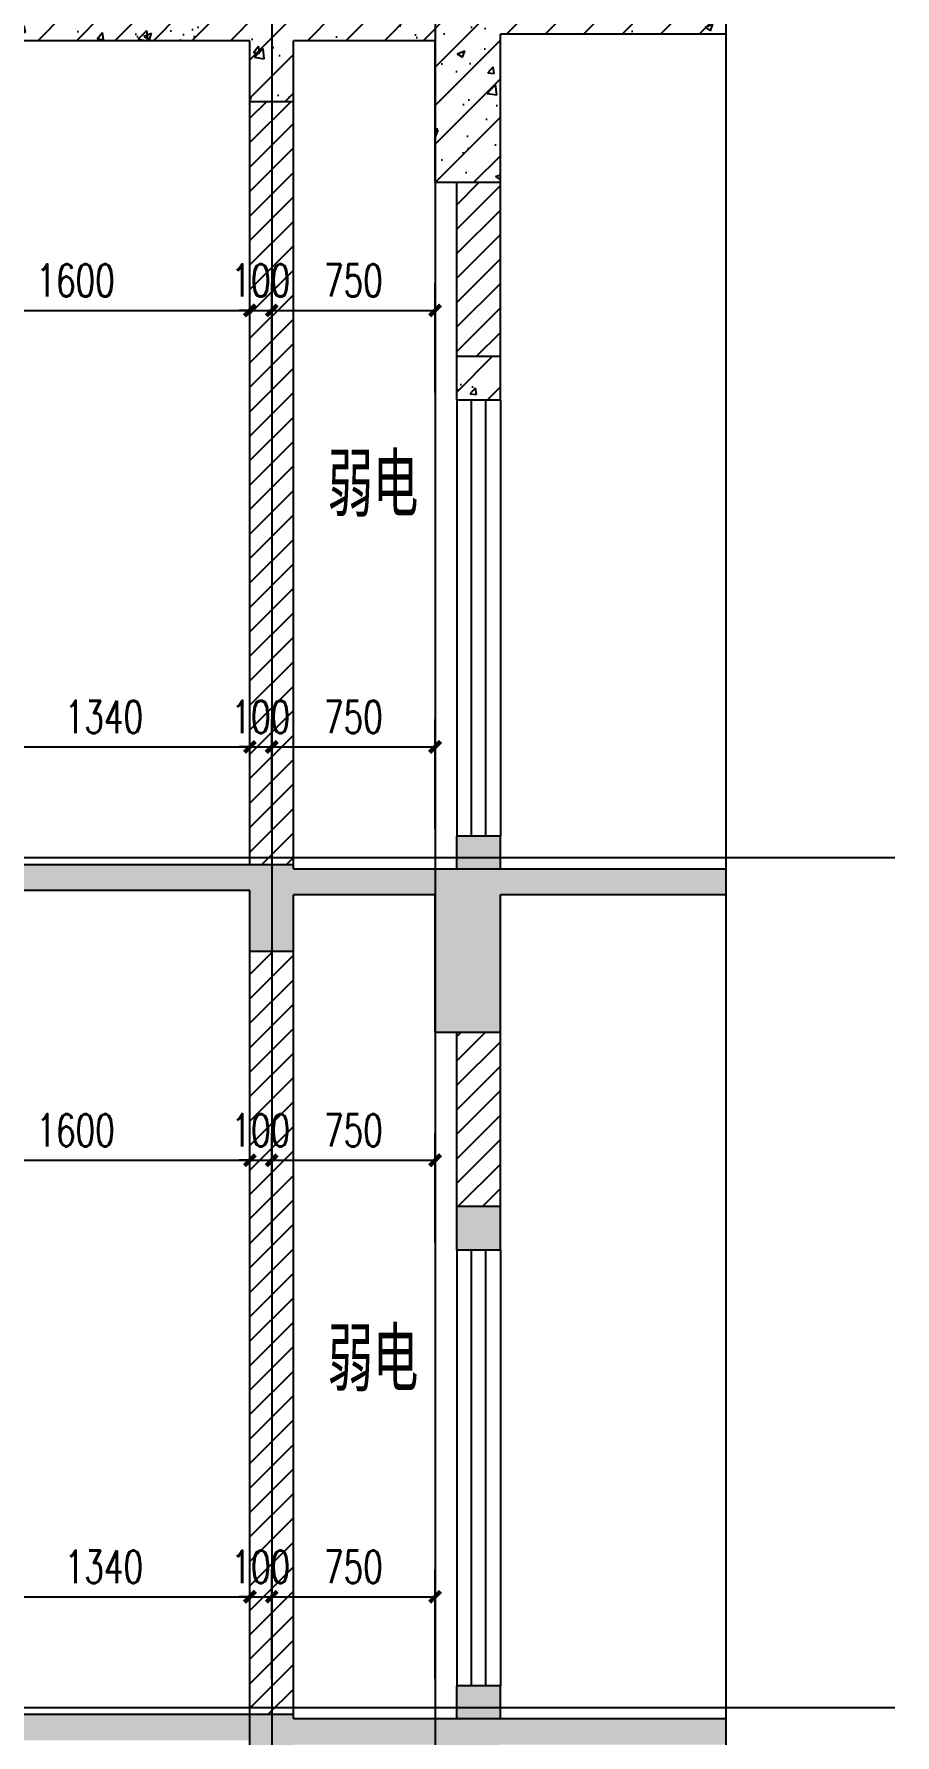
# Model space of a CAD drawing. Extents: x 1738711 to 2346805, y 1189731 to 2516152.
# Drawn here: x 2047952 to 2051904, y 1384747 to 1392552 of the extents above; entities that cross this region are included whole.
import ezdxf

# ---------------------------------------------------------------- set-up
doc = ezdxf.new("R2010")
doc.units = 0
doc.header["$LTSCALE"] = 1000
doc.header["$MEASUREMENT"] = 0
doc.linetypes.add('复件 140224通州运河二期售楼部条件图_t3$0$X-ME SHAFT SH$0$X-B2$0$WATER_LINE', pattern=[0])
for name, color, linetype in [('AR-TEXT', 7, 'Continuous'), ('DIM_SYMB', 3, 'Continuous'), ('DOTE', 1, 'Continuous'), ('PUB_DIM', 3, 'Continuous'), ('PUB_HATCH', 8, 'Continuous'), ('WALL', 40, 'Continuous'), ('WINDOW', 144, 'Continuous'), ('切线', 35, 'Continuous')]:
    doc.layers.add(name, color=color, linetype=linetype)
doc.styles.add('_TCH_DIM_T3', font='SIMPLEX', dxfattribs={"width": 0.705882, "bigfont": 'GBCBIG'})
doc.styles.get("Standard").update_dxf_attribs({"font": 'gbenor.shx', "bigfont": 'gbcbig.shx'})
doc.dimstyles.new('_TCH_ARCH&&50', dxfattribs={"dimtxt": 148.75, "dimasz": 50, "dimexe": 125, "dimexo": 150, "dimgap": 63.125, "dimtad": 1, "dimdec": 0, "dimzin": 0, "dimdsep": 46, "dimtxsty": '_TCH_DIM_T3', "dimblk": 'ARCHTICK', "dimcen": 0.09, "dimclrt": 7, "dimazin": 2, "dimtfac": 1, "dimtdec": 0, "dimtix": 1, "dimtmove": 2, "dimatfit": 3, "dimfxl": 50, "dimtolj": 1, "dimtzin": 0, "dimarcsym": 0})
pattern_1 = [(45, (0, 0), (-88.3883476, 88.3883476), []), (50, (0, 0), (358.63009, -31.376067), [37.5, -412.5]), (355, (0, 0), (-69.375667, 376.096067), [30, -330]), (100.4514, (29.9, -2.6), (289.25469, 344.71977), [31.870095, -350.571056]), (46.1842, (0, 100), (533.620524, -82.75951), [56.25, -618.75]), (96.6356, (44.47, 93.1), (467.33135, 487.05894), [47.80514, -525.8565]), (351.1842, (0, 100), (467.33097, 487.0593), [45, -495]), (21, (50, 75), (298.453526, -201.309445), [37.5, -412.5]), (326, (50, 75), (121.657666, 362.57502), [30, -330]), (71.4514, (74.87, 58.22), (420.111314, 161.26525), [31.870095, -350.571056]), (37.5, (0, 0), (6.0799277, 166.446927), [0, -326, 0, -335, 0, -331.25]), (7.5, (0, 0), (131.534769, 197.205856), [0, -191, 0, -318.5, 0, -126.25]), (327.5, (-111.5, 0), (266.911218, -11.277436), [0, -125, 0, -390, 0, -517.5]), (317.5, (-161.5, 0), (291.593085, 50.052491), [0, -162.5, 0, -259, 0, -367.5])]

# ---------------------------------------------------------------- blocks, each defined once
blk = doc.blocks.new('_ArchTick')
at = {"color": 0, "linetype": 'ByBlock', "const_width": 0.4}
blk.add_lwpolyline([(-0.5, -0.5), (0.5, 0.5)], dxfattribs=at)
blk = doc.blocks.new('*D1505')
at = {"layer": 'Defpoints', "color": 0, "transparency": 16777216}
for p in [(2049793.2, 1391283.8), (2049043.2, 1390757), (2049793.2, 1390757)]:
    blk.add_point(p, dxfattribs=at)
at = {"layer": 'PUB_DIM', "color": 0, "lineweight": -2, "transparency": 16777216}
for p, q in [((2049043.2, 1390907), (2049043.2, 1391408.8)), ((2049793.2, 1390907), (2049793.2, 1391408.8)), ((2049043.2, 1391283.8), (2049793.2, 1391283.8))]:
    blk.add_line(p, q, dxfattribs=at)
at = {"layer": 'PUB_DIM', "color": 0, "lineweight": -2, "transparency": 16777216, "xscale": 50, "yscale": 50, "zscale": 50, "rotation": 180}
blk.add_blockref('_ArchTick', (2049043.2, 1391283.8), dxfattribs=at)
at = {"layer": 'PUB_DIM', "color": 0, "lineweight": -2, "transparency": 16777216, "xscale": 50, "yscale": 50, "zscale": 50}
blk.add_blockref('_ArchTick', (2049793.2, 1391283.8), dxfattribs=at)
at = {"layer": 'PUB_DIM', "color": 7, "transparency": 16777216, "insert": (2049418.2, 1391421.3), "char_height": 148.75, "attachment_point": 5, "style": '_TCH_DIM_T3'}
blk.add_mtext('\\A1;750', dxfattribs=at)
blk = doc.blocks.new('*D1506')
at = {"layer": 'Defpoints', "color": 0, "transparency": 16777216}
for p in [(2049043.2, 1391283.8), (2048943.2, 1390757), (2049043.2, 1390757)]:
    blk.add_point(p, dxfattribs=at)
at = {"layer": 'PUB_DIM', "color": 0, "lineweight": -2, "transparency": 16777216}
for p, q in [((2048943.2, 1390907), (2048943.2, 1391408.8)), ((2049043.2, 1390907), (2049043.2, 1391408.8)), ((2048943.2, 1391283.8), (2048893.2, 1391283.8)), ((2048943.2, 1391283.8), (2049043.2, 1391283.8)), ((2049043.2, 1391283.8), (2049093.2, 1391283.8))]:
    blk.add_line(p, q, dxfattribs=at)
at = {"layer": 'PUB_DIM', "color": 0, "lineweight": -2, "transparency": 16777216, "xscale": 50, "yscale": 50, "zscale": 50}
blk.add_blockref('_ArchTick', (2048943.2, 1391283.8), dxfattribs=at)
at = {"layer": 'PUB_DIM', "color": 0, "lineweight": -2, "transparency": 16777216, "xscale": 50, "yscale": 50, "zscale": 50, "rotation": 180}
blk.add_blockref('_ArchTick', (2049043.2, 1391283.8), dxfattribs=at)
at = {"layer": 'PUB_DIM', "color": 7, "transparency": 16777216, "insert": (2048993.2, 1391421.3), "char_height": 148.75, "attachment_point": 5, "style": '_TCH_DIM_T3'}
blk.add_mtext('\\A1;100', dxfattribs=at)
blk = doc.blocks.new('*D1507')
at = {"layer": 'Defpoints', "color": 0, "transparency": 16777216}
for p in [(2048943.2, 1391283.8), (2047343.2, 1390757), (2048943.2, 1390757)]:
    blk.add_point(p, dxfattribs=at)
at = {"layer": 'PUB_DIM', "color": 0, "lineweight": -2, "transparency": 16777216}
for p, q in [((2047343.2, 1390907), (2047343.2, 1391408.8)), ((2048943.2, 1390907), (2048943.2, 1391408.8)), ((2047343.2, 1391283.8), (2048943.2, 1391283.8))]:
    blk.add_line(p, q, dxfattribs=at)
at = {"layer": 'PUB_DIM', "color": 0, "lineweight": -2, "transparency": 16777216, "xscale": 50, "yscale": 50, "zscale": 50, "rotation": 180}
blk.add_blockref('_ArchTick', (2047343.2, 1391283.8), dxfattribs=at)
at = {"layer": 'PUB_DIM', "color": 0, "lineweight": -2, "transparency": 16777216, "xscale": 50, "yscale": 50, "zscale": 50}
blk.add_blockref('_ArchTick', (2048943.2, 1391283.8), dxfattribs=at)
at = {"layer": 'PUB_DIM', "color": 7, "transparency": 16777216, "insert": (2048143.2, 1391421.3), "char_height": 148.75, "attachment_point": 5, "style": '_TCH_DIM_T3'}
blk.add_mtext('\\A1;1600', dxfattribs=at)
blk = doc.blocks.new('*D1511')
at = {"layer": 'Defpoints', "color": 0, "transparency": 16777216}
for p in [(2049793.2, 1389280.8), (2049043.2, 1388754), (2049793.2, 1388754)]:
    blk.add_point(p, dxfattribs=at)
at = {"layer": 'PUB_DIM', "color": 0, "lineweight": -2, "transparency": 16777216}
for p, q in [((2049043.2, 1388904), (2049043.2, 1389405.8)), ((2049793.2, 1388904), (2049793.2, 1389405.8)), ((2049043.2, 1389280.8), (2049793.2, 1389280.8))]:
    blk.add_line(p, q, dxfattribs=at)
at = {"layer": 'PUB_DIM', "color": 0, "lineweight": -2, "transparency": 16777216, "xscale": 50, "yscale": 50, "zscale": 50, "rotation": 180}
blk.add_blockref('_ArchTick', (2049043.2, 1389280.8), dxfattribs=at)
at = {"layer": 'PUB_DIM', "color": 0, "lineweight": -2, "transparency": 16777216, "xscale": 50, "yscale": 50, "zscale": 50}
blk.add_blockref('_ArchTick', (2049793.2, 1389280.8), dxfattribs=at)
at = {"layer": 'PUB_DIM', "color": 7, "transparency": 16777216, "insert": (2049418.2, 1389418.3), "char_height": 148.75, "attachment_point": 5, "style": '_TCH_DIM_T3'}
blk.add_mtext('\\A1;750', dxfattribs=at)
blk = doc.blocks.new('*D1512')
at = {"layer": 'Defpoints', "color": 0, "transparency": 16777216}
for p in [(2049043.2, 1389280.8), (2048943.2, 1388754), (2049043.2, 1388754)]:
    blk.add_point(p, dxfattribs=at)
at = {"layer": 'PUB_DIM', "color": 0, "lineweight": -2, "transparency": 16777216}
for p, q in [((2048943.2, 1388904), (2048943.2, 1389405.8)), ((2049043.2, 1388904), (2049043.2, 1389405.8)), ((2048943.2, 1389280.8), (2048893.2, 1389280.8)), ((2048943.2, 1389280.8), (2049043.2, 1389280.8)), ((2049043.2, 1389280.8), (2049093.2, 1389280.8))]:
    blk.add_line(p, q, dxfattribs=at)
at = {"layer": 'PUB_DIM', "color": 0, "lineweight": -2, "transparency": 16777216, "xscale": 50, "yscale": 50, "zscale": 50}
blk.add_blockref('_ArchTick', (2048943.2, 1389280.8), dxfattribs=at)
at = {"layer": 'PUB_DIM', "color": 0, "lineweight": -2, "transparency": 16777216, "xscale": 50, "yscale": 50, "zscale": 50, "rotation": 180}
blk.add_blockref('_ArchTick', (2049043.2, 1389280.8), dxfattribs=at)
at = {"layer": 'PUB_DIM', "color": 7, "transparency": 16777216, "insert": (2048993.2, 1389418.3), "char_height": 148.75, "attachment_point": 5, "style": '_TCH_DIM_T3'}
blk.add_mtext('\\A1;100', dxfattribs=at)
blk = doc.blocks.new('*D1513')
at = {"layer": 'Defpoints', "color": 0, "transparency": 16777216}
for p in [(2048943.2, 1389280.8), (2047603.2, 1388754), (2048943.2, 1388754)]:
    blk.add_point(p, dxfattribs=at)
at = {"layer": 'PUB_DIM', "color": 0, "lineweight": -2, "transparency": 16777216}
for p, q in [((2047603.2, 1388904), (2047603.2, 1389405.8)), ((2048943.2, 1388904), (2048943.2, 1389405.8)), ((2047603.2, 1389280.8), (2048943.2, 1389280.8))]:
    blk.add_line(p, q, dxfattribs=at)
at = {"layer": 'PUB_DIM', "color": 0, "lineweight": -2, "transparency": 16777216, "xscale": 50, "yscale": 50, "zscale": 50, "rotation": 180}
blk.add_blockref('_ArchTick', (2047603.2, 1389280.8), dxfattribs=at)
at = {"layer": 'PUB_DIM', "color": 0, "lineweight": -2, "transparency": 16777216, "xscale": 50, "yscale": 50, "zscale": 50}
blk.add_blockref('_ArchTick', (2048943.2, 1389280.8), dxfattribs=at)
at = {"layer": 'PUB_DIM', "color": 7, "transparency": 16777216, "insert": (2048273.2, 1389418.3), "char_height": 148.75, "attachment_point": 5, "style": '_TCH_DIM_T3'}
blk.add_mtext('\\A1;1340', dxfattribs=at)
blk = doc.blocks.new('*D1517')
at = {"layer": 'Defpoints', "color": 0, "transparency": 16777216}
for p in [(2049793.2, 1387383.8), (2049043.2, 1386857), (2049793.2, 1386857)]:
    blk.add_point(p, dxfattribs=at)
at = {"layer": 'PUB_DIM', "color": 0, "lineweight": -2, "transparency": 16777216}
for p, q in [((2049043.2, 1387007), (2049043.2, 1387508.8)), ((2049793.2, 1387007), (2049793.2, 1387508.8)), ((2049043.2, 1387383.8), (2049793.2, 1387383.8))]:
    blk.add_line(p, q, dxfattribs=at)
at = {"layer": 'PUB_DIM', "color": 0, "lineweight": -2, "transparency": 16777216, "xscale": 50, "yscale": 50, "zscale": 50, "rotation": 180}
blk.add_blockref('_ArchTick', (2049043.2, 1387383.8), dxfattribs=at)
at = {"layer": 'PUB_DIM', "color": 0, "lineweight": -2, "transparency": 16777216, "xscale": 50, "yscale": 50, "zscale": 50}
blk.add_blockref('_ArchTick', (2049793.2, 1387383.8), dxfattribs=at)
at = {"layer": 'PUB_DIM', "color": 7, "transparency": 16777216, "insert": (2049418.2, 1387521.3), "char_height": 148.75, "attachment_point": 5, "style": '_TCH_DIM_T3'}
blk.add_mtext('\\A1;750', dxfattribs=at)
blk = doc.blocks.new('*D1518')
at = {"layer": 'Defpoints', "color": 0, "transparency": 16777216}
for p in [(2049043.2, 1387383.8), (2048943.2, 1386857), (2049043.2, 1386857)]:
    blk.add_point(p, dxfattribs=at)
at = {"layer": 'PUB_DIM', "color": 0, "lineweight": -2, "transparency": 16777216}
for p, q in [((2048943.2, 1387007), (2048943.2, 1387508.8)), ((2049043.2, 1387007), (2049043.2, 1387508.8)), ((2048943.2, 1387383.8), (2048893.2, 1387383.8)), ((2048943.2, 1387383.8), (2049043.2, 1387383.8)), ((2049043.2, 1387383.8), (2049093.2, 1387383.8))]:
    blk.add_line(p, q, dxfattribs=at)
at = {"layer": 'PUB_DIM', "color": 0, "lineweight": -2, "transparency": 16777216, "xscale": 50, "yscale": 50, "zscale": 50}
blk.add_blockref('_ArchTick', (2048943.2, 1387383.8), dxfattribs=at)
at = {"layer": 'PUB_DIM', "color": 0, "lineweight": -2, "transparency": 16777216, "xscale": 50, "yscale": 50, "zscale": 50, "rotation": 180}
blk.add_blockref('_ArchTick', (2049043.2, 1387383.8), dxfattribs=at)
at = {"layer": 'PUB_DIM', "color": 7, "transparency": 16777216, "insert": (2048993.2, 1387521.3), "char_height": 148.75, "attachment_point": 5, "style": '_TCH_DIM_T3'}
blk.add_mtext('\\A1;100', dxfattribs=at)
blk = doc.blocks.new('*D1519')
at = {"layer": 'Defpoints', "color": 0, "transparency": 16777216}
for p in [(2048943.2, 1387383.8), (2047343.2, 1386857), (2048943.2, 1386857)]:
    blk.add_point(p, dxfattribs=at)
at = {"layer": 'PUB_DIM', "color": 0, "lineweight": -2, "transparency": 16777216}
for p, q in [((2047343.2, 1387007), (2047343.2, 1387508.8)), ((2048943.2, 1387007), (2048943.2, 1387508.8)), ((2047343.2, 1387383.8), (2048943.2, 1387383.8))]:
    blk.add_line(p, q, dxfattribs=at)
at = {"layer": 'PUB_DIM', "color": 0, "lineweight": -2, "transparency": 16777216, "xscale": 50, "yscale": 50, "zscale": 50, "rotation": 180}
blk.add_blockref('_ArchTick', (2047343.2, 1387383.8), dxfattribs=at)
at = {"layer": 'PUB_DIM', "color": 0, "lineweight": -2, "transparency": 16777216, "xscale": 50, "yscale": 50, "zscale": 50}
blk.add_blockref('_ArchTick', (2048943.2, 1387383.8), dxfattribs=at)
at = {"layer": 'PUB_DIM', "color": 7, "transparency": 16777216, "insert": (2048143.2, 1387521.3), "char_height": 148.75, "attachment_point": 5, "style": '_TCH_DIM_T3'}
blk.add_mtext('\\A1;1600', dxfattribs=at)
blk = doc.blocks.new('*D1523')
at = {"layer": 'Defpoints', "color": 0, "transparency": 16777216}
for p in [(2049793.2, 1385380.8), (2049043.2, 1384854), (2049793.2, 1384854)]:
    blk.add_point(p, dxfattribs=at)
at = {"layer": 'PUB_DIM', "color": 0, "lineweight": -2, "transparency": 16777216}
for p, q in [((2049043.2, 1385004), (2049043.2, 1385505.8)), ((2049793.2, 1385004), (2049793.2, 1385505.8)), ((2049043.2, 1385380.8), (2049793.2, 1385380.8))]:
    blk.add_line(p, q, dxfattribs=at)
at = {"layer": 'PUB_DIM', "color": 0, "lineweight": -2, "transparency": 16777216, "xscale": 50, "yscale": 50, "zscale": 50, "rotation": 180}
blk.add_blockref('_ArchTick', (2049043.2, 1385380.8), dxfattribs=at)
at = {"layer": 'PUB_DIM', "color": 0, "lineweight": -2, "transparency": 16777216, "xscale": 50, "yscale": 50, "zscale": 50}
blk.add_blockref('_ArchTick', (2049793.2, 1385380.8), dxfattribs=at)
at = {"layer": 'PUB_DIM', "color": 7, "transparency": 16777216, "insert": (2049418.2, 1385518.3), "char_height": 148.75, "attachment_point": 5, "style": '_TCH_DIM_T3'}
blk.add_mtext('\\A1;750', dxfattribs=at)
blk = doc.blocks.new('*D1524')
at = {"layer": 'Defpoints', "color": 0, "transparency": 16777216}
for p in [(2049043.2, 1385380.8), (2048943.2, 1384854), (2049043.2, 1384854)]:
    blk.add_point(p, dxfattribs=at)
at = {"layer": 'PUB_DIM', "color": 0, "lineweight": -2, "transparency": 16777216}
for p, q in [((2048943.2, 1385004), (2048943.2, 1385505.8)), ((2049043.2, 1385004), (2049043.2, 1385505.8)), ((2048943.2, 1385380.8), (2048893.2, 1385380.8)), ((2048943.2, 1385380.8), (2049043.2, 1385380.8)), ((2049043.2, 1385380.8), (2049093.2, 1385380.8))]:
    blk.add_line(p, q, dxfattribs=at)
at = {"layer": 'PUB_DIM', "color": 0, "lineweight": -2, "transparency": 16777216, "xscale": 50, "yscale": 50, "zscale": 50}
blk.add_blockref('_ArchTick', (2048943.2, 1385380.8), dxfattribs=at)
at = {"layer": 'PUB_DIM', "color": 0, "lineweight": -2, "transparency": 16777216, "xscale": 50, "yscale": 50, "zscale": 50, "rotation": 180}
blk.add_blockref('_ArchTick', (2049043.2, 1385380.8), dxfattribs=at)
at = {"layer": 'PUB_DIM', "color": 7, "transparency": 16777216, "insert": (2048993.2, 1385518.3), "char_height": 148.75, "attachment_point": 5, "style": '_TCH_DIM_T3'}
blk.add_mtext('\\A1;100', dxfattribs=at)
blk = doc.blocks.new('*D1525')
at = {"layer": 'Defpoints', "color": 0, "transparency": 16777216}
for p in [(2048943.2, 1385380.8), (2047603.2, 1384854), (2048943.2, 1384854)]:
    blk.add_point(p, dxfattribs=at)
at = {"layer": 'PUB_DIM', "color": 0, "lineweight": -2, "transparency": 16777216}
for p, q in [((2047603.2, 1385004), (2047603.2, 1385505.8)), ((2048943.2, 1385004), (2048943.2, 1385505.8)), ((2047603.2, 1385380.8), (2048943.2, 1385380.8))]:
    blk.add_line(p, q, dxfattribs=at)
at = {"layer": 'PUB_DIM', "color": 0, "lineweight": -2, "transparency": 16777216, "xscale": 50, "yscale": 50, "zscale": 50, "rotation": 180}
blk.add_blockref('_ArchTick', (2047603.2, 1385380.8), dxfattribs=at)
at = {"layer": 'PUB_DIM', "color": 0, "lineweight": -2, "transparency": 16777216, "xscale": 50, "yscale": 50, "zscale": 50}
blk.add_blockref('_ArchTick', (2048943.2, 1385380.8), dxfattribs=at)
at = {"layer": 'PUB_DIM', "color": 7, "transparency": 16777216, "insert": (2048273.2, 1385518.3), "char_height": 148.75, "attachment_point": 5, "style": '_TCH_DIM_T3'}
blk.add_mtext('\\A1;1340', dxfattribs=at)

msp = doc.modelspace()

# ---------------------------------------------------------------- hatches: boundary and pattern name
at = {"layer": 'PUB_HATCH', "linetype": '复件 140224通州运河二期售楼部条件图_t3$0$X-ME SHAFT SH$0$X-B2$0$WATER_LINE'}
h = msp.add_hatch(dxfattribs=at)
h.set_pattern_fill('钢筋混凝土', color=256, scale=50, style=0)
h.set_pattern_definition([(45, (2049965.37, 1392749.32), (-88.3883, 88.3883), []), (50, (2049965.37, 1392749.32), (358.63, -31.376), [37.5, -412.5]), (355, (2049965.37, 1392749.32), (-69.376, 376.096), [30, -330]), (100.451, (2049995.25, 1392746.7), (289.255, 344.72), [31.87, -350.57]), (46.184, (2049965.37, 1392849.32), (533.62, -82.76), [56.25, -618.75]), (96.636, (2050009.84, 1392842.43), (467.33, 487.06), [47.805, -525.86]), (351.184, (2049965.37, 1392849.3), (467.33, 487.06), [45, -495]), (21, (2050015.37, 1392824.32), (298.454, -201.31), [37.5, -412.5]), (326, (2050015.37, 1392824.32), (121.658, 362.575), [30, -330]), (71.451, (2050040.24, 1392807.55), (420.11, 161.265), [31.87, -350.57]), (37.5, (2049965.37, 1392749.32), (6.08, 166.447), [0, -326, 0, -335, 0, -331.25]), (7.5, (2049965.37, 1392749.32), (131.535, 197.206), [0, -191, 0, -318.5, 0, -126.25]), (327.5, (2049853.87, 1392749.32), (266.911, -11.2774), [0, -125, 0, -390, 0, -517.5]), (317.5, (2049803.87, 1392749.32), (291.593, 50.052), [0, -162.5, 0, -259, 0, -367.5])])
h.paths.add_polyline_path([(2050093.2, 1392971.6), (2049893.2, 1392971.6), (2049893.2, 1392671.6), (2050093.2, 1392671.6)])
h.paths.add_polyline_path([(2050093.2, 1392551.6), (2051129.2, 1392551.6), (2051129.2, 1392671.6), (2049893.2, 1392671.6), (2049893.2, 1392641.6), (2047603.2, 1392641.6), (2047603.2, 1392241.6), (2047803.2, 1392241.6), (2047803.2, 1392521.6), (2048943.2, 1392521.6), (2048943.2, 1392241.6), (2049143.2, 1392241.6), (2049143.2, 1392521.6), (2049793.2, 1392521.6), (2049793.2, 1391871.6), (2050093.2, 1391871.6)])
h.paths.add_polyline_path([(2047703.2, 1392771.6), (2047603.2, 1392771.6), (2047603.2, 1392641.6), (2047703.2, 1392641.6)])
h.paths.add_polyline_path([(2050093.2, 1391071.6), (2049893.2, 1391071.6), (2049893.2, 1390871.6), (2050093.2, 1390871.6)])
h = msp.add_hatch(dxfattribs=at)
h.set_pattern_fill('ANSI31', color=256, scale=50, style=0)
h.set_pattern_definition([(45, (2049777.52, 1392663.575), (-56.1266, 56.1266), [])])
h.paths.add_polyline_path([(2049893.2, 1392821.6), (2049593.2, 1392821.6), (2049593.2, 1392641.6), (2049893.2, 1392641.6)])
h.paths.add_polyline_path([(2049143.2, 1388341.6), (2048943.2, 1388341.6), (2048943.2, 1384841.6), (2049143.2, 1384841.6)])
h.paths.add_polyline_path([(2050093.2, 1387971.6), (2049893.2, 1387971.6), (2049893.2, 1387171.6), (2050093.2, 1387171.6)])
h.paths.add_polyline_path([(2049143.2, 1392241.6), (2048943.2, 1392241.6), (2048943.2, 1388741.6), (2049143.2, 1388741.6)])
h.paths.add_polyline_path([(2050093.2, 1391871.6), (2049893.2, 1391871.6), (2049893.2, 1391071.6), (2050093.2, 1391071.6)])
h.paths.add_polyline_path([(2049143.2, 1376641.6), (2048943.2, 1376641.6), (2048943.2, 1374041.6), (2049143.2, 1374041.6)])
h.paths.add_polyline_path([(2050093.2, 1376271.6), (2049893.2, 1376271.6), (2049893.2, 1373371.6), (2050093.2, 1373371.6)])
h.paths.add_polyline_path([(2049143.2, 1380541.6), (2048943.2, 1380541.6), (2048943.2, 1377041.6), (2049143.2, 1377041.6)])
h.paths.add_polyline_path([(2050093.2, 1380171.6), (2049893.2, 1380171.6), (2049893.2, 1379371.6), (2050093.2, 1379371.6)])
h.paths.add_polyline_path([(2049143.2, 1384441.6), (2048943.2, 1384441.6), (2048943.2, 1380941.6), (2049143.2, 1380941.6)])
h.paths.add_polyline_path([(2050093.2, 1384071.6), (2049893.2, 1384071.6), (2049893.2, 1383271.6), (2050093.2, 1383271.6)])
h.paths.add_polyline_path([(2049143.2, 1373555.9), (2048943.2, 1373555.9), (2048943.2, 1371041.6), (2049143.2, 1371041.6)])
h = msp.add_hatch(dxfattribs=at)
h.set_pattern_fill('钢筋混凝土', color=256, scale=50, style=0)
h.set_pattern_definition(pattern_1)
h.paths.add_polyline_path([(2045003.2, 1390437.3), (2044743.2, 1390437.3), (2044743.2, 1390606.9), (2043393.2, 1390606.9), (2043393.2, 1390736.9), (2043293.2, 1390736.9), (2043293.2, 1390206.9), (2043493.2, 1390206.9), (2043493.2, 1390486.9), (2044543.2, 1390486.9), (2044543.2, 1390206.9), (2044743.2, 1390206.9), (2044743.2, 1390294.1), (2047307.5, 1388621.6), (2047603.2, 1388621.6), (2047603.2, 1388341.6), (2047803.2, 1388341.6), (2047803.2, 1388621.6), (2048943.2, 1388621.6), (2048943.2, 1388341.6), (2049143.2, 1388341.6), (2049143.2, 1388601.6), (2049793.2, 1388601.6), (2049793.2, 1387971.6), (2050093.2, 1387971.6), (2050093.2, 1388601.6), (2051129.2, 1388601.6), (2051129.2, 1388721.6), (2049143.2, 1388721.6), (2049143.2, 1388741.6), (2047343.2, 1388741.6), (2047343.2, 1388911.2), (2047083.2, 1388911.2), (2047083.2, 1389080.8), (2046823.2, 1389080.8), (2046823.2, 1389250.3), (2046563.2, 1389250.3), (2046563.2, 1389419.9), (2046303.2, 1389419.9), (2046303.2, 1389589.5), (2046043.2, 1389589.5), (2046043.2, 1389759), (2045783.2, 1389759), (2045783.2, 1389928.6), (2045523.2, 1389928.6), (2045523.2, 1390098.2), (2045263.2, 1390098.2), (2045263.2, 1390267.8), (2045003.2, 1390267.8)])
h.paths.add_polyline_path([(2050093.2, 1388871.6), (2049893.2, 1388871.6), (2049893.2, 1388721.6), (2050093.2, 1388721.6)], flags=17)
h.paths.add_polyline_path([(2050093.2, 1387171.6), (2049893.2, 1387171.6), (2049893.2, 1386971.6), (2050093.2, 1386971.6)])
h.paths.add_polyline_path([(2043393.2, 1388721.6), (2043293.2, 1388721.6), (2043293.2, 1388871.6), (2043092.4, 1388871.6), (2043092.4, 1388771.6), (2042993.2, 1388771.6), (2042993.2, 1388671.6), (2043093.2, 1388671.6), (2043093.2, 1388271.6), (2042993.2, 1388271.6), (2042993.2, 1388171.6), (2043093.2, 1388171.6), (2043093.2, 1387971.6), (2043393.2, 1387971.6)])
h = msp.add_hatch(dxfattribs=at)
h.set_pattern_fill('钢筋混凝土', color=256, scale=50, style=0)
h.set_pattern_definition(pattern_1)
h.paths.add_polyline_path([(2047343.2, 1385011.2), (2047083.2, 1385011.2), (2047083.2, 1385180.8), (2046823.2, 1385180.8), (2046823.2, 1385350.3), (2046563.2, 1385350.3), (2046563.2, 1385519.9), (2046303.2, 1385519.9), (2046303.2, 1385689.5), (2046043.2, 1385689.5), (2046043.2, 1385859), (2045783.2, 1385859), (2045783.2, 1386028.6), (2045523.2, 1386028.6), (2045523.2, 1386198.2), (2045263.2, 1386198.2), (2045263.2, 1386367.8), (2045003.2, 1386367.8), (2045003.2, 1386537.3), (2044743.2, 1386537.3), (2044743.2, 1386706.9), (2043393.2, 1386706.9), (2043393.2, 1386836.9), (2043293.2, 1386836.9), (2043293.2, 1386306.9), (2043493.2, 1386306.9), (2043493.2, 1386586.9), (2044543.2, 1386586.9), (2044543.2, 1386306.9), (2044743.2, 1386306.9), (2044743.2, 1386394.1), (2047307.5, 1384721.6), (2047603.2, 1384721.6), (2047603.2, 1384441.6), (2047803.2, 1384441.6), (2047803.2, 1384721.6), (2048943.2, 1384721.6), (2048943.2, 1384841.6), (2047343.2, 1384841.6)])
h.paths.add_polyline_path([(2050093.2, 1384701.6), (2051129.2, 1384701.6), (2051129.2, 1384821.6), (2049143.2, 1384821.6), (2049143.2, 1384841.6), (2048943.2, 1384841.6), (2048943.2, 1384441.6), (2049143.2, 1384441.6), (2049143.2, 1384701.6), (2049793.2, 1384701.6), (2049793.2, 1384071.6), (2050093.2, 1384071.6)])
h.paths.add_polyline_path([(2050093.2, 1384971.6), (2049893.2, 1384971.6), (2049893.2, 1384821.6), (2050093.2, 1384821.6)])
h.paths.add_polyline_path([(2050093.2, 1383271.6), (2049893.2, 1383271.6), (2049893.2, 1383071.6), (2050093.2, 1383071.6)])
h.paths.add_polyline_path([(2043393.2, 1384821.6), (2043293.2, 1384821.6), (2043293.2, 1384971.6), (2043092.4, 1384971.6), (2043092.4, 1384871.6), (2042993.2, 1384871.6), (2042993.2, 1384771.6), (2043093.2, 1384771.6), (2043093.2, 1384371.6), (2042993.2, 1384371.6), (2042993.2, 1384271.6), (2043093.2, 1384271.6), (2043093.2, 1384071.6), (2043393.2, 1384071.6)])

# ---------------------------------------------------------------- linework, layer by layer
at = {"layer": 'DIM_SYMB'}
msp.add_lwpolyline([(2051129.2, 1370055.6), (2051129.2, 1381609.2), (2051024.2, 1381647.4), (2051234.2, 1381684.5), (2051129.2, 1381721.7), (2051129.2, 1393275.3)], dxfattribs=at)
at = {"layer": 'DOTE'}
for p, q in [((2049043.2, 1397290.7), (2049043.2, 1370014.9)), ((2049793.2, 1397290.7), (2049793.2, 1370014.9)), ((2051903.8, 1388771.6), (2040349.5, 1388771.6)), ((2051903.8, 1384871.6), (2040349.5, 1384871.6))]:
    msp.add_line(p, q, dxfattribs=at)
at = {"layer": 'WALL'}
for p, q in [((2048943.2, 1392521.6), (2047803.2, 1392521.6)), ((2048943.2, 1388741.6), (2048943.2, 1392521.6)), ((2049793.2, 1392521.6), (2049143.2, 1392521.6)), ((2049143.2, 1388721.6), (2049143.2, 1392521.6)), ((2049793.2, 1391871.6), (2049793.2, 1392521.6)), ((2051129.2, 1392551.6), (2050093.2, 1392551.6)), ((2050093.2, 1390871.6), (2050093.2, 1392551.6)), ((2049143.2, 1392241.6), (2048943.2, 1392241.6)), ((2049793.2, 1391871.6), (2050093.2, 1391871.6)), ((2049893.2, 1390871.6), (2049893.2, 1391871.6)), ((2050093.2, 1391071.6), (2049893.2, 1391071.6)), ((2050093.2, 1390871.6), (2049893.2, 1390871.6)), ((2049893.2, 1388721.6), (2049893.2, 1388871.6)), ((2049893.2, 1388721.6), (2049893.2, 1388871.6)), ((2050093.2, 1388871.6), (2049893.2, 1388871.6)), ((2050093.2, 1388721.6), (2050093.2, 1388871.6)), ((2050093.2, 1388721.6), (2050093.2, 1388871.6)), ((2047343.2, 1388741.6), (2049143.2, 1388741.6)), ((2049143.2, 1388721.6), (2051129.2, 1388721.6)), ((2048943.2, 1388621.6), (2047803.2, 1388621.6)), ((2048943.2, 1380941.6), (2048943.2, 1388621.6)), ((2049143.2, 1384821.6), (2049143.2, 1388601.6)), ((2049793.2, 1388601.6), (2049143.2, 1388601.6)), ((2049793.2, 1387971.6), (2049793.2, 1388601.6)), ((2051129.2, 1388601.6), (2050093.2, 1388601.6)), ((2050093.2, 1386971.6), (2050093.2, 1388601.6)), ((2049143.2, 1388341.6), (2048943.2, 1388341.6)), ((2049793.2, 1387971.6), (2050093.2, 1387971.6)), ((2049893.2, 1386971.6), (2049893.2, 1387971.6)), ((2050093.2, 1387171.6), (2049893.2, 1387171.6)), ((2050093.2, 1386971.6), (2049893.2, 1386971.6)), ((2049893.2, 1384821.6), (2049893.2, 1384971.6)), ((2049893.2, 1384821.6), (2049893.2, 1384971.6)), ((2050093.2, 1384971.6), (2049893.2, 1384971.6)), ((2050093.2, 1384821.6), (2050093.2, 1384971.6)), ((2050093.2, 1384821.6), (2050093.2, 1384971.6)), ((2047343.2, 1384841.6), (2049143.2, 1384841.6)), ((2049143.2, 1384821.6), (2051129.2, 1384821.6))]:
    msp.add_line(p, q, dxfattribs=at)
at = {"layer": 'WINDOW'}
for p, q in [((2049893.2, 1390871.6), (2049893.2, 1388871.6)), ((2049959.9, 1388871.6), (2049959.9, 1390871.6)), ((2050026.5, 1388871.6), (2050026.5, 1390871.6)), ((2050093.2, 1390871.6), (2050093.2, 1388871.6)), ((2049893.2, 1386971.6), (2049893.2, 1384971.6)), ((2049959.9, 1384971.6), (2049959.9, 1386971.6)), ((2050026.5, 1384971.6), (2050026.5, 1386971.6)), ((2050093.2, 1386971.6), (2050093.2, 1384971.6))]:
    msp.add_line(p, q, dxfattribs=at)
at = {"layer": '切线'}
for p, q in [((2048943.2, 1388771.6), (2047373.2, 1388771.6)), ((2051129.2, 1388771.6), (2050093.2, 1388771.6)), ((2048943.2, 1384871.6), (2047373.2, 1384871.6)), ((2051129.2, 1384871.6), (2050093.2, 1384871.6))]:
    msp.add_line(p, q, dxfattribs=at)

# ---------------------------------------------------------------- texts
at = {"layer": 'AR-TEXT'}
for p in [(2049299.4, 1390337.4), (2049299.4, 1386323.8)]:
    msp.add_text('弱电', height=289.36, dxfattribs=at).set_placement(p)

# ---------------------------------------------------------------- dimensions: what is measured, and where the dimension line sits
at = {"layer": 'PUB_DIM'}
for p1, p2, picture, middle in [((2047343.2, 1390757), (2048943.2, 1390757), '*D1507', (2048143.2, 1391421.3)), ((2048943.2, 1390757), (2049043.2, 1390757), '*D1506', (2048993.2, 1391421.3)), ((2049043.2, 1390757), (2049793.2, 1390757), '*D1505', (2049418.2, 1391421.3)), ((2047603.2, 1388754), (2048943.2, 1388754), '*D1513', (2048273.2, 1389418.3)), ((2048943.2, 1388754), (2049043.2, 1388754), '*D1512', (2048993.2, 1389418.3)), ((2049043.2, 1388754), (2049793.2, 1388754), '*D1511', (2049418.2, 1389418.3)), ((2047343.2, 1386857), (2048943.2, 1386857), '*D1519', (2048143.2, 1387521.3)), ((2048943.2, 1386857), (2049043.2, 1386857), '*D1518', (2048993.2, 1387521.3)), ((2049043.2, 1386857), (2049793.2, 1386857), '*D1517', (2049418.2, 1387521.3)), ((2047603.2, 1384854), (2048943.2, 1384854), '*D1525', (2048273.2, 1385518.3)), ((2048943.2, 1384854), (2049043.2, 1384854), '*D1524', (2048993.2, 1385518.3)), ((2049043.2, 1384854), (2049793.2, 1384854), '*D1523', (2049418.2, 1385518.3))]:
    dim = msp.add_aligned_dim(p1=p1, p2=p2, distance=526.8, dimstyle='_TCH_ARCH&&50', dxfattribs=at)
    dim.commit()
    dim.dimension.update_dxf_attribs({"geometry": picture, "text_midpoint": middle})

doc.saveas('drawing.dxf')
